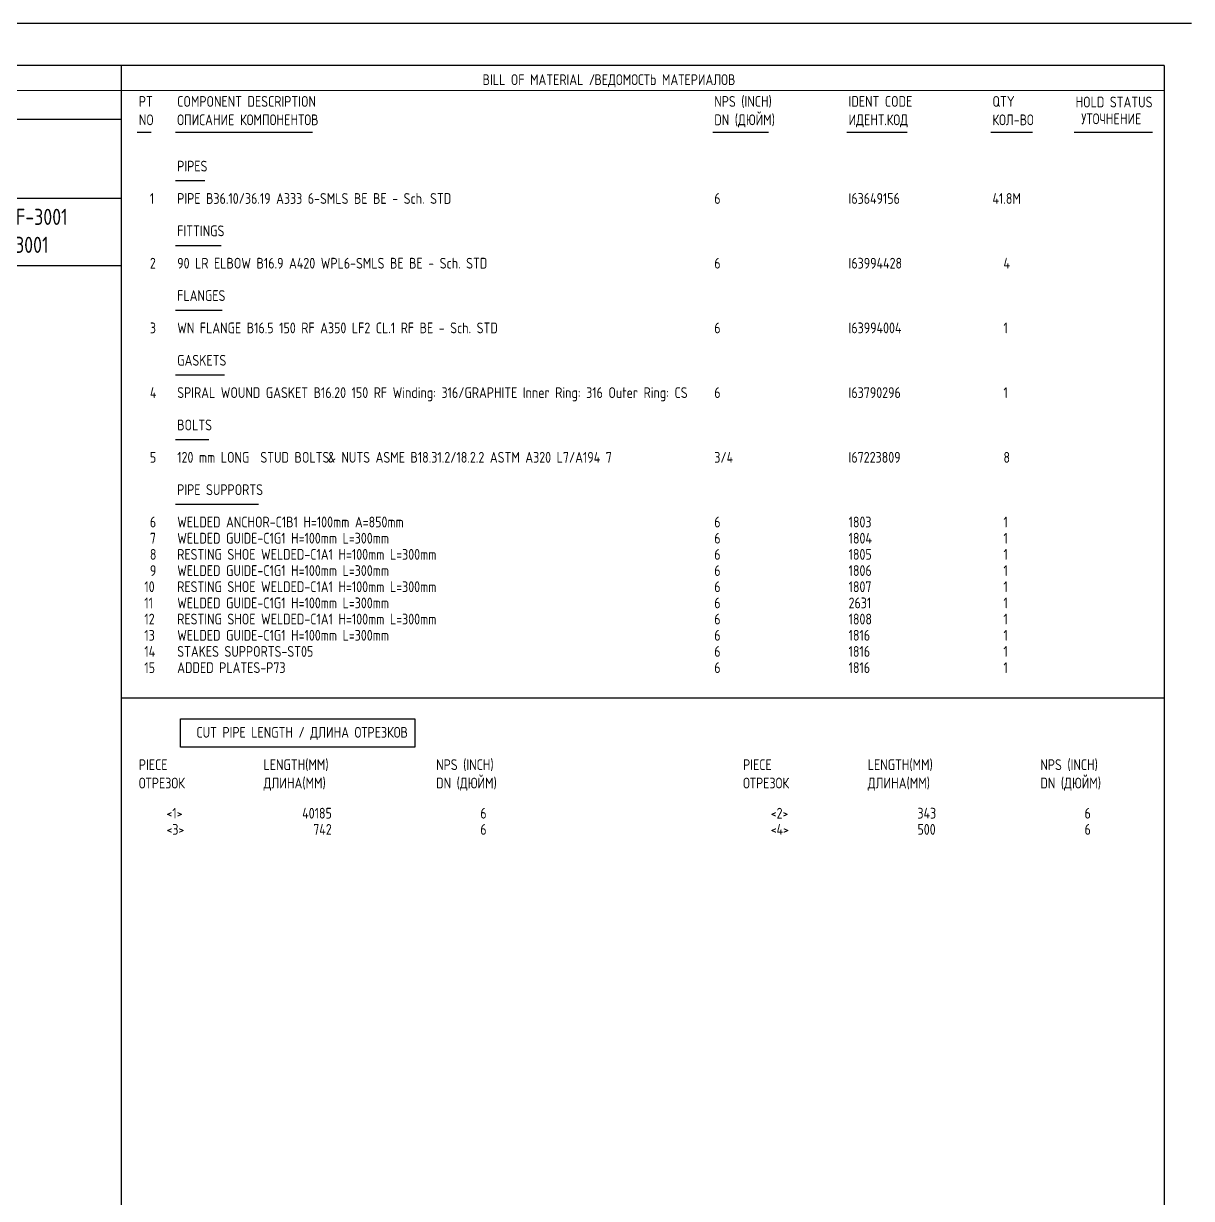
# Model space of a CAD drawing. Extents: x -1005 to 594, y -998 to 420.
# Drawn here: x 385.2 to 594, y 210 to 420 of the extents above; entities that cross this region are included whole.
import ezdxf

# ---------------------------------------------------------------- set-up
doc = ezdxf.new("R2010")
doc.units = 0
doc.styles.add('TTFN17', font='GOST type A')

msp = doc.modelspace()

# ---------------------------------------------------------------- linework, layer by layer
at = {"layer": 'GT_1', "flags": 128}
for points in [[(594, 420), (0, 420)], [(589.1, 412.5), (25.4, 412.5)], [(402.7, 412.5), (402.7, 7.5)], [(589.1, 412.5), (589.1, 7.5)], [(589.1, 408), (162.7, 407.9)], [(190.3, 402.9), (402.7, 402.9)], [(408.046, 400.531), (405.557, 400.531)], [(436.894, 400.531), (412.414, 400.531)], [(518.373, 400.531), (508.414, 400.531)], [(543.202, 400.531), (532.414, 400.531)], [(565.597, 400.531), (558.129, 400.531)], [(587, 400.5), (573, 400.5)], [(417.669, 391.854), (412.414, 391.854)], [(402.7, 388.7), (226.9, 388.7)], [(420.573, 380.289), (412.414, 380.289)], [(402.7, 376.7), (25.4, 376.7)], [(420.713, 368.724), (412.414, 368.724)], [(421.128, 357.16), (412.414, 357.16)], [(418.36, 345.595), (412.414, 345.595)], [(427.211, 334.031), (412.414, 334.031)], [(402.7, 299.496), (589, 299.496)], [(413.271, 295.711), (455.204, 295.711), (455.204, 290.663), (413.271, 290.663), (413.271, 295.711)]]:
    msp.add_lwpolyline(points, dxfattribs=at)

# ---------------------------------------------------------------- texts
at = {"layer": 'GT_1', "style": 'TTFN17'}
for s, height, p in [('BILL OF MATERIAL /', 1.925, (467.289, 409)), ('ВЕДОМОСТЬ МАТЕРИАЛОВ', 1.925, (487.289, 409)), ('PT', 1.925, (405.846, 405.109)), ('COMPONENT DESCRIPTION', 1.925, (412.703, 405.109)), ('NPS (INCH)', 1.925, (508.703, 405.109)), ('IDENT CODE', 1.925, (532.703, 405.109)), ('QTY', 1.925, (558.417, 405.109)), ('HOLD STATUS', 1.925, (573.289, 405)), ('NO', 1.925, (405.846, 401.822)), ('ОПИСАНИЕ КОМПОНЕНТОВ', 1.925, (412.703, 401.822)), ('DN (ДЮЙМ)', 1.925, (508.703, 401.822)), ('ИДЕНТ.КОД', 1.925, (532.703, 401.822)), ('КОЛ-ВО', 1.925, (558.417, 401.822)), ('УТОЧНЕНИЕ', 1.925, (574.289, 402)), ('PIPES', 1.925, (412.703, 393.544)), ('  1', 1.925, (405.846, 387.762)), ('PIPE B36.10/36.19 A333 6-SMLS BE BE - Sch. STD', 1.925, (412.703, 387.762)), ('6', 1.925, (508.703, 387.762)), ('I63649156', 1.925, (532.703, 387.762)), ('41.8M', 1.925, (558.417, 387.762)), ('SLN-2725-8940-25-F-3001', 2.8875, (355.433, 384)), ('FITTINGS', 1.925, (412.703, 381.98)), ('4503-XZ-DM-T89403001', 2.8875, (355.433, 379)), ('  2', 1.925, (405.846, 376.197)), ('90 LR ELBOW B16.9 A420 WPL6-SMLS BE BE - Sch. STD', 1.925, (412.703, 376.197)), ('6', 1.925, (508.703, 376.197)), ('I63994428', 1.925, (532.703, 376.197)), ('  4', 1.925, (558.417, 376.197)), ('FLANGES', 1.925, (412.703, 370.415)), ('  3', 1.925, (405.846, 364.633)), ('WN FLANGE B16.5 150 RF A350 LF2 CL.1 RF BE - Sch. STD', 1.925, (412.703, 364.633)), ('6', 1.925, (508.703, 364.633)), ('I63994004', 1.925, (532.703, 364.633)), ('  1', 1.925, (558.417, 364.633)), ('GASKETS', 1.925, (412.703, 358.85)), ('  4', 1.925, (405.846, 353.068)), ('SPIRAL WOUND GASKET B16.20 150 RF Winding: 316/GRAPHITE Inner Ring: 316 Outer Ring: CS', 1.925, (412.703, 353.068)), ('6', 1.925, (508.703, 353.068)), ('I63790296', 1.925, (532.703, 353.068)), ('  1', 1.925, (558.417, 353.068)), ('BOLTS', 1.925, (412.703, 347.286)), ('  5', 1.925, (405.846, 341.503)), ('120 mm LONG  STUD BOLTS', 1.925, (412.703, 341.503)), ('& NUTS ASME B18.31.2/18.2.2 ASTM A320 L7/A194 7', 1.925, (439.672, 341.503)), ('3/4', 1.925, (508.703, 341.503)), ('I67223809', 1.925, (532.703, 341.503)), ('  8', 1.925, (558.417, 341.503)), ('PIPE SUPPORTS', 1.925, (412.703, 335.721)), ('  6', 1.925, (405.846, 329.939)), ('WELDED ANCHOR-C1B1 H=100mm A=850mm', 1.925, (412.703, 329.939)), ('6', 1.925, (508.703, 329.939)), ('1803', 1.925, (532.703, 329.939)), ('  1', 1.925, (558.417, 329.939)), ('  7', 1.925, (405.846, 327.048)), ('WELDED GUIDE-C1G1 H=100mm L=300mm', 1.925, (412.703, 327.048)), ('6', 1.925, (508.703, 327.048)), ('1804', 1.925, (532.703, 327.048)), ('  1', 1.925, (558.417, 327.048)), ('  8', 1.925, (405.846, 324.156)), ('RESTING SHOE WELDED-C1A1 H=100mm L=300mm', 1.925, (412.703, 324.156)), ('6', 1.925, (508.703, 324.156)), ('1805', 1.925, (532.703, 324.156)), ('  1', 1.925, (558.417, 324.156)), ('  9', 1.925, (405.846, 321.265)), ('WELDED GUIDE-C1G1 H=100mm L=300mm', 1.925, (412.703, 321.265)), ('6', 1.925, (508.703, 321.265)), ('1806', 1.925, (532.703, 321.265)), ('  1', 1.925, (558.417, 321.265)), (' 10', 1.925, (405.846, 318.374)), ('RESTING SHOE WELDED-C1A1 H=100mm L=300mm', 1.925, (412.703, 318.374)), ('6', 1.925, (508.703, 318.374)), ('1807', 1.925, (532.703, 318.374)), ('  1', 1.925, (558.417, 318.374)), (' 11', 1.925, (405.846, 315.483)), ('WELDED GUIDE-C1G1 H=100mm L=300mm', 1.925, (412.703, 315.483)), ('6', 1.925, (508.703, 315.483)), ('2631', 1.925, (532.703, 315.483)), ('  1', 1.925, (558.417, 315.483)), (' 12', 1.925, (405.846, 312.592)), ('RESTING SHOE WELDED-C1A1 H=100mm L=300mm', 1.925, (412.703, 312.592)), ('6', 1.925, (508.703, 312.592)), ('1808', 1.925, (532.703, 312.592)), ('  1', 1.925, (558.417, 312.592)), (' 13', 1.925, (405.846, 309.701)), ('WELDED GUIDE-C1G1 H=100mm L=300mm', 1.925, (412.703, 309.701)), ('6', 1.925, (508.703, 309.701)), ('1816', 1.925, (532.703, 309.701)), ('  1', 1.925, (558.417, 309.701)), (' 14', 1.925, (405.846, 306.81)), ('STAKES SUPPORTS-ST05', 1.925, (412.703, 306.81)), ('6', 1.925, (508.703, 306.81)), ('1816', 1.925, (532.703, 306.81)), ('  1', 1.925, (558.417, 306.81)), (' 15', 1.925, (405.846, 303.918)), ('ADDED PLATES-P73', 1.925, (412.703, 303.918)), ('6', 1.925, (508.703, 303.918)), ('1816', 1.925, (532.703, 303.918)), ('  1', 1.925, (558.417, 303.918)), ('CUT PIPE LENGTH / ДЛИНА ОТРЕЗКОВ', 1.925, (416.132, 292.354)), ('PIECE', 1.925, (405.846, 286.571)), ('LENGTH(MM)', 1.925, (428.132, 286.571)), ('NPS (INCH)', 1.925, (458.989, 286.571)), ('PIECE', 1.925, (513.846, 286.571)), ('LENGTH(MM)', 1.925, (536.132, 286.571)), ('NPS (INCH)', 1.925, (566.989, 286.571)), ('DN (ДЮЙМ)', 1.925, (458.989, 283.285)), ('DN (ДЮЙМ)', 1.925, (566.989, 283.285)), ('ОТРЕЗОК', 1.925, (405.846, 283.285)), ('ДЛИНА(MM)', 1.925, (428.132, 283.285)), ('ОТРЕЗОК', 1.925, (513.846, 283.285)), ('ДЛИНА(MM)', 1.925, (536.132, 283.285)), ('     <1>', 1.925, (405.846, 277.898)), ('       40185', 1.925, (428.132, 277.898)), ('        6', 1.925, (458.989, 277.898)), ('     <2>', 1.925, (513.846, 277.898)), ('         343', 1.925, (536.132, 277.898)), ('        6', 1.925, (566.989, 277.898)), ('     <3>', 1.925, (405.846, 275.007)), ('         742', 1.925, (428.132, 275.007)), ('        6', 1.925, (458.989, 275.007)), ('     <4>', 1.925, (513.846, 275.007)), ('         500', 1.925, (536.132, 275.007)), ('        6', 1.925, (566.989, 275.007))]:
    msp.add_text(s, height=height, dxfattribs=at).set_placement(p)

doc.saveas('drawing.dxf')
